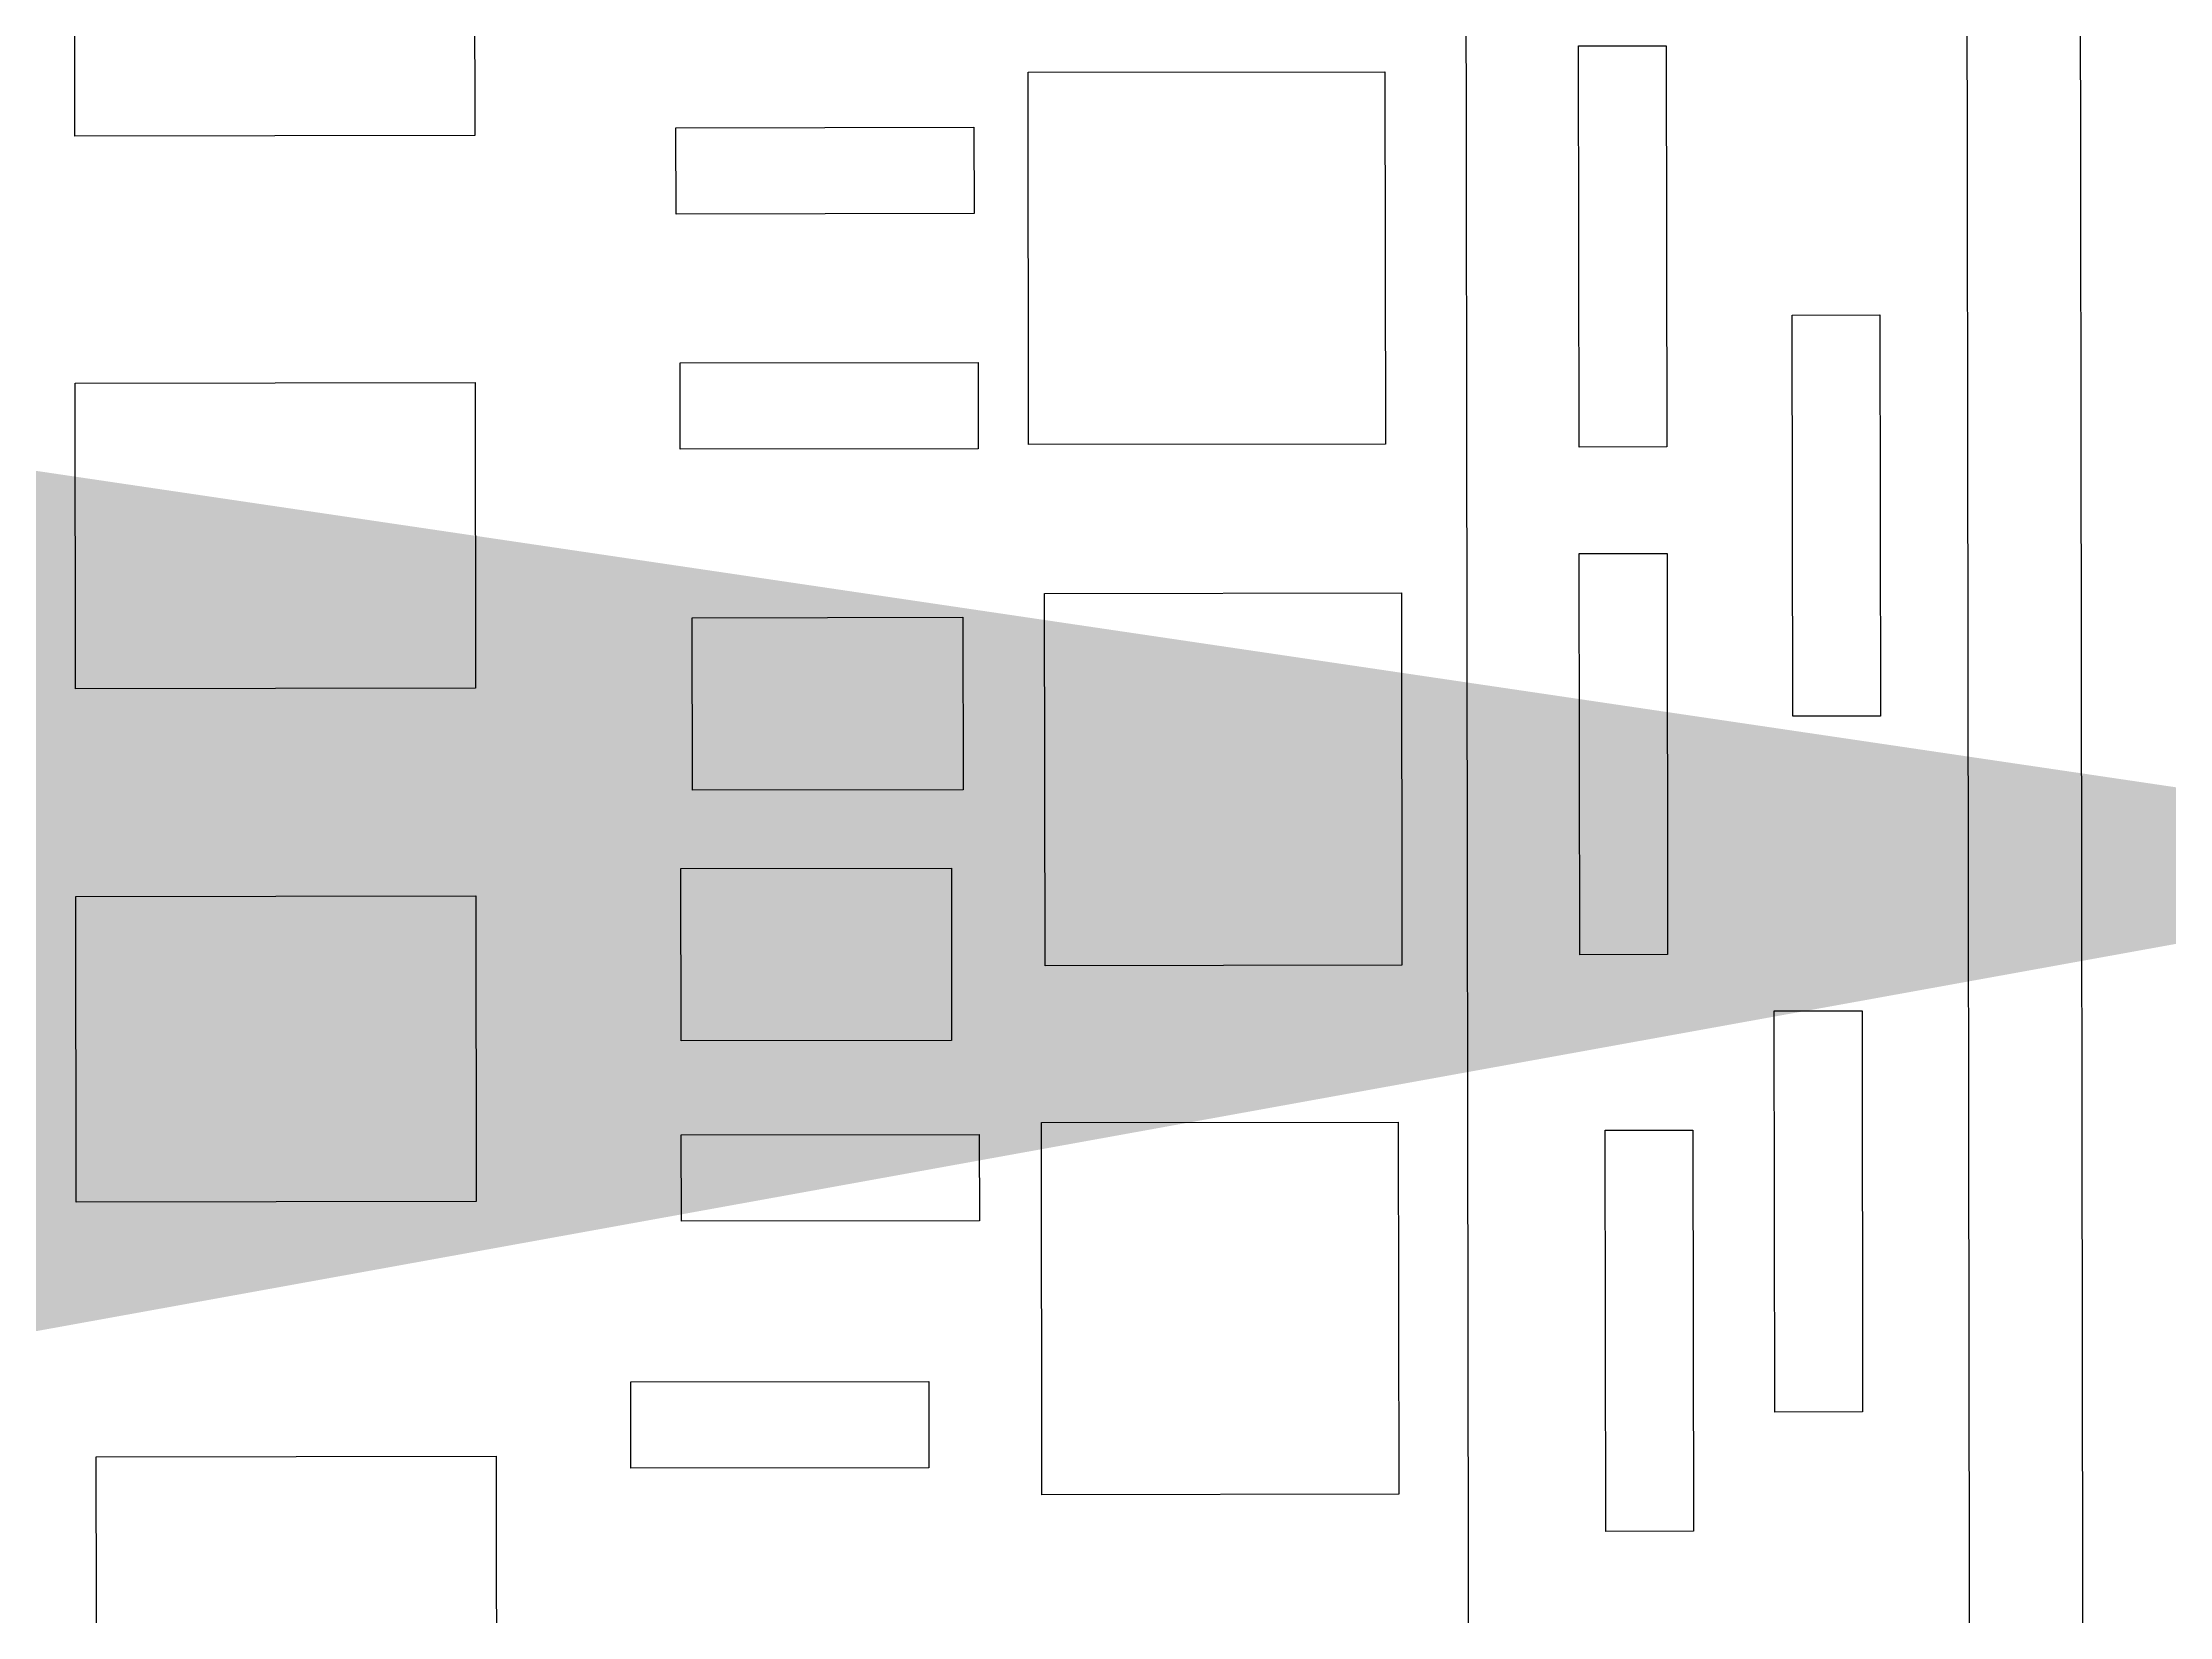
# Model space of a CAD drawing. Header units: millimetres. Extents: x 3191 to 879702, y -27549 to 222194.
# Drawn here: x 656772 to 657355, y 3417 to 3849 of the extents above; entities that cross this region are included whole.
import ezdxf
from ezdxf import colors
from ezdxf.entities.mleader import LeaderData, LeaderLine
from ezdxf.math import Vec2, Vec3

# ---------------------------------------------------------------- set-up
doc = ezdxf.new("R2010")
doc.units = ezdxf.units.MM
doc.header["$MEASUREMENT"] = 0
doc.layers.add('Flow', color=20, linetype='Continuous')
doc.layers.add('Giant', color=31, linetype='Continuous')
doc.styles.get("Standard").update_dxf_attribs({"font": 'arial.ttf'})

msp = doc.modelspace()

# ---------------------------------------------------------------- linework, layer by layer
at = {"layer": 'Giant'}
msp.add_lwpolyline([(657161.92064, 4130.02475), (657163.8455, 2791.5412)], dxfattribs=at)
for points in [[(657299.64238, 3997.69681), (657330.6092, 3997.74135), (657332.16513, 2915.79296), (657301.19832, 2915.74842)], [(656780.44962, 3906.97493), (656890.18342, 3907.13273), (656890.30404, 3823.25542), (656780.57024, 3823.09761)], [(657193.17585, 3847.90395), (657217.26376, 3847.93859), (657217.42208, 3737.84544), (657193.33417, 3737.8108)], [(657042.15524, 3840.65432), (657140.05639, 3840.79511), (657140.20332, 3738.62458), (657042.30217, 3738.48379)], [(656945.5201, 3825.42675), (657027.29221, 3825.54435), (657027.32626, 3801.86553), (656945.55415, 3801.74794)], [(657251.78814, 3774.01404), (657275.87605, 3774.04868), (657276.03437, 3663.95553), (657251.94647, 3663.92089)], [(656946.6694, 3760.89014), (657028.44151, 3761.00774), (657028.47556, 3737.32892), (656946.70345, 3737.21132)], [(656780.66766, 3755.35483), (656890.40146, 3755.51264), (656890.52209, 3671.63532), (656780.78828, 3671.47751)], [(657193.37622, 3708.56835), (657217.46413, 3708.60299), (657217.62246, 3598.50984), (657193.53455, 3598.4752)], [(657046.68079, 3697.63069), (657144.58194, 3697.77148), (657144.72887, 3595.60094), (657046.82772, 3595.46015)], [(656950.00985, 3690.97107), (657024.24569, 3691.07783), (657024.31373, 3643.7647), (656950.07789, 3643.65795)], [(656946.86894, 3622.13316), (657021.10478, 3622.23992), (657021.17282, 3574.92679), (656946.93698, 3574.82003)], [(656780.87028, 3614.46141), (656890.60408, 3614.61922), (656890.7247, 3530.7419), (656780.9909, 3530.58409)], [(657246.89766, 3583.08501), (657270.98556, 3583.11965), (657271.14389, 3473.0265), (657247.05598, 3472.99186)], [(656946.97404, 3549.04929), (657028.74616, 3549.16688), (657028.78021, 3525.48807), (656947.0081, 3525.37047)], [(657045.80962, 3552.44059), (657143.71077, 3552.58138), (657143.8577, 3450.41084), (657045.95655, 3450.27005)], [(657200.48271, 3550.32629), (657224.57062, 3550.36093), (657224.72894, 3440.26778), (657200.64103, 3440.23314)], [(656933.10239, 3481.26416), (657014.8745, 3481.38176), (657014.90855, 3457.70294), (656933.13644, 3457.58534)], [(656786.46777, 3460.69035), (656896.20157, 3460.84816), (656896.3222, 3376.97084), (656786.58839, 3376.81304)]]:
    msp.add_lwpolyline(points, close=True, dxfattribs=at)

# ---------------------------------------------------------------- leaders
at = {"layer": 'Flow'}
ml = msp.add_multileader_mtext('Standard', dxfattribs=at)
ml.set_content('', color=256)
ml.set_leader_properties(linetype='ByLayer', lineweight=-1)
ml.build(insert=Vec2(0, 0))
ml.multileader.update_dxf_attribs({"dogleg_length": 0.36, "arrow_head_size": 1000})
ctx = ml.context
ctx.base_point, ctx.char_height, ctx.arrow_head_size, ctx.landing_gap_size, ctx.plane_origin = Vec3(655027.22084, 3585.45768), 0.18, 1000, 0.09, Vec3(664550.72531, 11579.75849)
ctx.text_align_type = 2
notes = []
notes.append((ctx, [(1, (1, 1, 0), (655027.76084, 3585.45768), (-1, 0), 0.36, [(0, [(657487.78281, 3625.10754)], 0, [])])]))
ctx.mtext.insert, ctx.mtext.alignment, ctx.mtext.flow_direction = Vec3(655027.31084, 3585.54768), 3, 5
for ctx, leaders in notes:
    for number, flags, end, landing, length, lines in leaders:
        leader = LeaderData()
        leader.index, (leader.has_last_leader_line, leader.has_dogleg_vector, leader.attachment_direction) = number, flags
        leader.last_leader_point, leader.dogleg_vector, leader.dogleg_length = Vec3(end), Vec3(landing), length
        for number, points, colour, breaks in lines:
            line = LeaderLine()
            line.index, line.vertices, line.color, line.breaks = number, Vec3.list(points), colors.encode_raw_color(colour), breaks
            leader.lines.append(line)
        ctx.leaders.append(leader)

doc.saveas('drawing.dxf')
